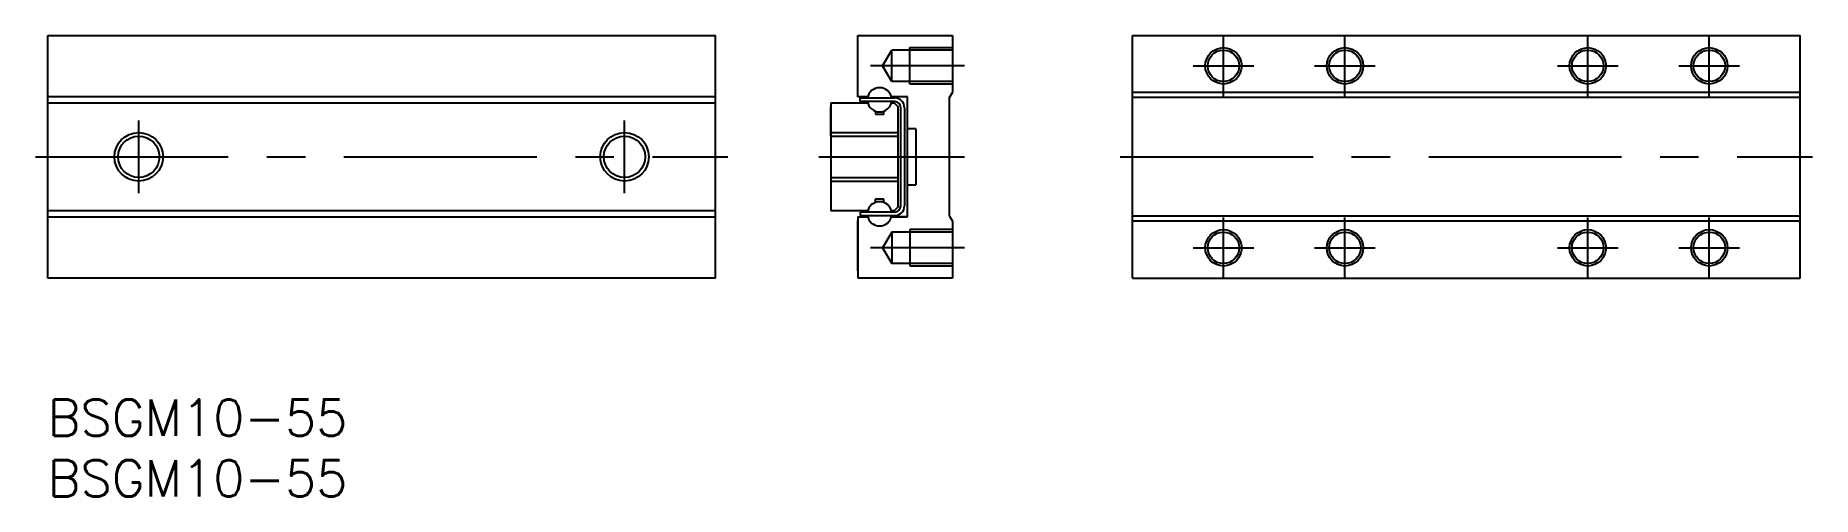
# Model space of a CAD drawing. Extents: x -1 to 145, y -8 to 30.
import ezdxf

# ---------------------------------------------------------------- set-up
doc = ezdxf.new("R2010")
doc.units = 0
doc.header["$LTSCALE"] = 0.5
doc.linetypes.add('CENTER', pattern=[50.8, 31.75, -6.35, 6.35, -6.35])
doc.linetypes.add('DASHED', pattern=[19.05, 12.7, -6.35])
for name, color, linetype in [('MSM_CENTER', 1, 'CENTER'), ('MSM_CONTINUOUS', 7, 'CONTINUOUS'), ('MSM_DASHED', 4, 'DASHED'), ('MSM_NARROW', 5, 'CONTINUOUS'), ('MSM_PART_NUMBER', 7, 'CONTINUOUS')]:
    doc.layers.add(name, color=color, linetype=linetype)
doc.styles.get("Standard").update_dxf_attribs({"font": 'txt.shx', "height": 3, "bigfont": 'bigfont.shx'})

msp = doc.modelspace()

# ---------------------------------------------------------------- linework, layer by layer
at = {"layer": 'MSM_CENTER'}
for p, q in [((96.819416, 25), (96.819416, 30)), ((106.819416, 25), (106.819416, 30)), ((126.819416, 25), (126.819416, 30)), ((136.819416, 25), (136.819416, 30)), ((75.5, 27.5), (67.749445, 27.5)), ((94.319416, 27.5), (99.319416, 27.5)), ((104.319416, 27.5), (109.319416, 27.5)), ((124.319416, 27.5), (129.319416, 27.5)), ((134.319416, 27.5), (139.319416, 27.5)), ((7.5, 17), (7.5, 23)), ((47.5, 17), (47.5, 23)), ((-1, 20), (56, 20)), ((63.5, 20), (75.5, 20)), ((88.319416, 20), (145.319416, 20)), ((96.819416, 10), (96.819416, 15)), ((106.819416, 10), (106.819416, 15)), ((126.819416, 10), (126.819416, 15)), ((136.819416, 10), (136.819416, 15)), ((75.5, 12.5), (67.749445, 12.5)), ((94.319416, 12.5), (99.319416, 12.5)), ((104.319416, 12.5), (109.319416, 12.5)), ((124.319416, 12.5), (129.319416, 12.5)), ((134.319416, 12.5), (139.319416, 12.5))]:
    msp.add_line(p, q, dxfattribs=at)
at = {"layer": 'MSM_CONTINUOUS'}
for p, q in [((0, 30), (55, 30)), ((0, 10), (0, 30)), ((55, 10), (55, 30)), ((66.7, 30), (74.5, 30)), ((66.7, 24.95), (66.7, 30)), ((74.5, 30), (74.5, 25.3)), ((89.319416, 30), (144.319416, 30)), ((89.319416, 10), (89.319416, 30)), ((144.319416, 10), (144.319416, 30)), ((55, 24.95), (0, 24.95)), ((67.531754, 24.95), (66.7, 24.95)), ((70.8, 24.95), (69.468246, 24.95)), ((70.8, 15.05), (70.8, 24.95)), ((74.25, 24.9), (74.5, 25.3)), ((74.25, 15.1), (74.25, 24.9)), ((144.319416, 25.3), (89.319416, 25.3)), ((144.319416, 24.9), (89.319416, 24.9)), ((0, 24.45), (55, 24.45)), ((64.5, 24.45), (64.5, 15.55)), ((64.5, 24.45), (67.485447, 24.45)), ((64.5, 22.3), (64.5, 24.15)), ((66.9, 24.55), (66.9, 24.85)), ((66.9, 24.85), (69.75, 24.85)), ((69.75, 24.55), (66.9, 24.55)), ((67.485447, 24.45), (67.531754, 24.45)), ((68.152738, 23.762232), (68.155475, 23.769625)), ((68.152738, 23.762232), (68.152738, 23.507393)), ((68.152738, 23.507393), (68.852738, 23.507393)), ((68.852738, 23.507393), (68.852738, 23.762232)), ((69.468246, 24.45), (69.7, 24.45)), ((69.7, 24.45), (70, 24.15)), ((70, 24.15), (70, 15.85)), ((70.25, 15.95), (70.25, 24.05)), ((70.55, 24.05), (70.55, 15.95)), ((64.5, 21.75), (64.5, 22.3)), ((71.5, 22.3), (70.8, 22.3)), ((71.5, 22.3), (71.5, 17.7)), ((70.8, 17.7), (71.5, 17.7)), ((68.15, 16.5), (68.15, 16.245161)), ((68.85, 16.5), (68.15, 16.5)), ((68.85, 16.245161), (68.85, 16.5)), ((55, 15.55), (0, 15.55)), ((0, 15.05), (55, 15.05)), ((67.531754, 15.55), (64.5, 15.55)), ((66.7, 15.05), (66.7, 10)), ((66.7, 15.05), (67.531754, 15.05)), ((66.7, 10.6), (66.7, 14.75)), ((67.9, 15.45), (66.9, 15.45)), ((66.9, 15.45), (66.9, 15.15)), ((66.9, 15.15), (67.9, 15.15)), ((69.75, 15.45), (67.9, 15.45)), ((67.9, 15.15), (69.75, 15.15)), ((69.7, 15.55), (69.468246, 15.55)), ((70.8, 15.05), (69.468246, 15.05)), ((69.468246, 15.05), (70.8, 15.05)), ((70, 15.85), (69.7, 15.55)), ((74.25, 15.1), (74.5, 14.7)), ((74.5, 14.7), (74.5, 10)), ((144.319416, 15.1), (89.319416, 15.1)), ((144.319416, 14.7), (89.319416, 14.7)), ((55, 10), (0, 10)), ((74.5, 10), (66.7, 10)), ((89.319416, 10), (144.319416, 10))]:
    msp.add_line(p, q, dxfattribs=at)
for centre, radius in [((96.819416, 27.5), 1.3), ((106.819416, 27.5), 1.3), ((126.819416, 27.5), 1.3), ((136.819416, 27.5), 1.3), ((7.5, 20), 1.7), ((47.5, 20), 1.7), ((96.819416, 12.5), 1.3), ((106.819416, 12.5), 1.3), ((126.819416, 12.5), 1.3), ((136.819416, 12.5), 1.3)]:
    msp.add_circle(centre, radius, dxfattribs=at)
for centre, radius, start, end in [((68.5, 24.7), 1, 8.626927, 171.373073), ((68.5, 24.7), 1, 188.626927, 351.373073), ((69.75, 24.05), 0.8, 0, 90), ((69.75, 24.05), 0.5, 0, 90), ((68.5, 15.3), 1, 8.626927, 171.373073), ((68.5, 15.3), 1, 188.626927, 351.373073), ((69.75, 15.95), 0.5, 270, 0), ((69.75, 15.95), 0.8, 270, 0)]:
    msp.add_arc(centre, radius, start, end, dxfattribs=at)
at = {"layer": 'MSM_DASHED'}
for p, q in [((68.749445, 27.5), (69.5, 28.8)), ((74.5, 28.8), (69.5, 28.8)), ((69.5, 26.2), (69.5, 28.8)), ((71, 26.000005), (71, 28.999995)), ((71, 28.999995), (74.5, 28.999995)), ((69.5, 26.2), (68.749445, 27.5)), ((74.5, 26.2), (69.5, 26.2)), ((74.5, 26.000005), (71, 26.000005)), ((64.5, 22), (70, 22)), ((64.5, 21.7), (70, 21.7)), ((64.5, 18.3), (70, 18.3)), ((64.5, 18), (70, 18)), ((69.5, 13.8), (68.749445, 12.5)), ((74.5, 13.8), (69.5, 13.8)), ((69.5, 13.8), (69.5, 11.2)), ((74.5, 13.999995), (71, 13.999995)), ((71, 13.999995), (71, 11.000005)), ((68.749445, 12.5), (69.5, 11.2)), ((74.5, 11.2), (69.5, 11.2)), ((71, 11.000005), (74.5, 11.000005))]:
    msp.add_line(p, q, dxfattribs=at)
at = {"layer": 'MSM_NARROW'}
for centre, radius in [((96.819416, 27.5), 1.5), ((106.819416, 27.5), 1.5), ((126.819416, 27.5), 1.5), ((136.819416, 27.5), 1.5), ((7.5, 20), 2), ((47.5, 20), 2), ((96.819416, 12.5), 1.5), ((106.819416, 12.5), 1.5), ((126.819416, 12.5), 1.5), ((136.819416, 12.5), 1.5)]:
    msp.add_circle(centre, radius, dxfattribs=at)

# ---------------------------------------------------------------- texts
at = {"layer": 'MSM_PART_NUMBER'}
for p in [(0, -3), (0, -8)]:
    msp.add_text('BSGM10-55', height=3, dxfattribs=at).set_placement(p)

doc.saveas('drawing.dxf')
